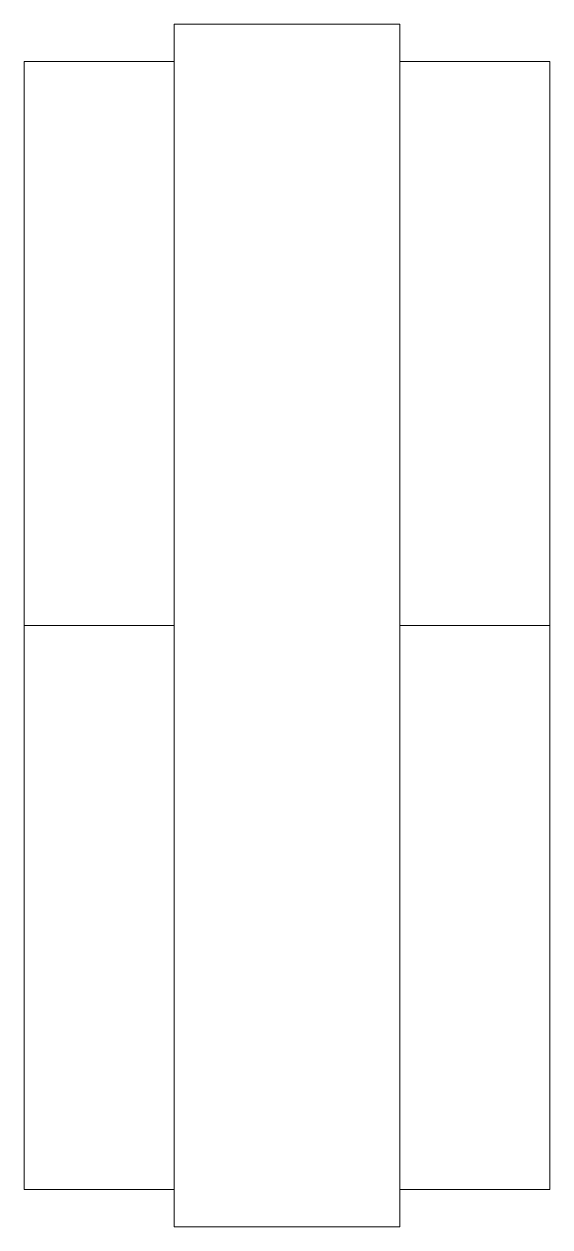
# Model space of a CAD drawing. Header units: inches. Extents: x -3354 to -3, y -8 to 1149.
# Drawn here: x -2875.1 to -2861.1, y -7.59 to 24.41 of the extents above; entities that cross this region are included whole.
import ezdxf

# ---------------------------------------------------------------- set-up
doc = ezdxf.new("R2010")
doc.units = ezdxf.units.IN
doc.header["$MEASUREMENT"] = 0
doc.layers.add('M-HVAC-DUCT', color=70, linetype='Continuous', lineweight=13)
doc.layers.add('M-HVAC-DUCT-CNTR', color=70, linetype='Continuous', lineweight=13)

# ---------------------------------------------------------------- blocks, each defined once
blk = doc.blocks.new('Control Damper - Motorized Damper-767207-01 - Lower Parking Level')
at = {"layer": 'M-HVAC-DUCT', "color": 6}
mesh = blk.add_polyface(dxfattribs=at)
corners = [(-3, 16, 7), (-3, -16, 7), (3, -16, 7), (3, 16, 7)]
mesh.append_faces([[corners[k] for k in face] for face in [(0, 1, 2, 3)]], dxfattribs={"color": 6})
mesh = blk.add_polyface(dxfattribs=at)
corners = [(3, -16, -7), (-3, -16, -7), (-3, 16, -7), (3, 16, -7)]
mesh.append_faces([[corners[k] for k in face] for face in [(0, 1, 2, 3)]], dxfattribs={"color": 6})
mesh = blk.add_polyface(dxfattribs=at)
corners = [(3, 16, 7), (3, 16, -7), (-3, 16, -7), (-3, 16, 7)]
mesh.append_faces([[corners[k] for k in face] for face in [(0, 1, 2, 3)]], dxfattribs={"color": 6})
mesh = blk.add_polyface(dxfattribs=at)
corners = [(-3, 16, 7), (-3, 16, -7), (-3, -16, -7), (-3, -16, 7)]
mesh.append_faces([[corners[k] for k in face] for face in [(0, 1, 2, 3)]], dxfattribs={"color": 6})
mesh = blk.add_polyface(dxfattribs=at)
corners = [(3, -16, 7), (3, -16, -7), (3, 16, -7), (3, 16, 7)]
mesh.append_faces([[corners[k] for k in face] for face in [(0, 1, 2, 3)]], dxfattribs={"color": 6})
mesh = blk.add_polyface(dxfattribs=at)
corners = [(-3, -16, 7), (-3, -16, -7), (3, -16, -7), (3, -16, 7)]
mesh.append_faces([[corners[k] for k in face] for face in [(0, 1, 2, 3)]], dxfattribs={"color": 6})

msp = doc.modelspace()

# ---------------------------------------------------------------- linework, layer by layer
at = {"layer": 'M-HVAC-DUCT-CNTR', "color": 8}
for p, q in [((-2871.103, 8.41, 464.75), (-2875.103, 8.41, 464.75)), ((-2861.103, 8.41, 464.75), (-2865.103, 8.41, 464.75))]:
    msp.add_line(p, q, dxfattribs=at)

# ---------------------------------------------------------------- block references
at = {"layer": 'M-HVAC-DUCT', "color": 6, "extrusion": (0, 0, -1), "rotation": 180}
msp.add_blockref('Control Damper - Motorized Damper-767207-01 - Lower Parking Level', (2868.103, 8.41, -464.75), dxfattribs=at)

# ---------------------------------------------------------------- meshes
at = {"layer": 'M-HVAC-DUCT', "color": 6}
mesh = msp.add_polyface(dxfattribs=at)
corners = [(-2875.103, -6.59, 470.75), (-2875.103, 23.41, 470.75), (-2875.103, 23.41, 458.75), (-2875.103, -6.59, 458.75)]
mesh.append_faces([[corners[k] for k in face] for face in [(0, 1, 2, 3)]], dxfattribs={"color": 6})
mesh = msp.add_polyface(dxfattribs=at)
corners = [(-2871.103, -6.59, 458.75), (-2875.103, -6.59, 458.75), (-2875.103, 23.41, 458.75), (-2871.103, 23.41, 458.75)]
mesh.append_faces([[corners[k] for k in face] for face in [(0, 1, 2, 3)]], dxfattribs={"color": 6})
mesh = msp.add_polyface(dxfattribs=at)
corners = [(-2871.103, 23.41, 458.75), (-2875.103, 23.41, 458.75), (-2875.103, 23.41, 470.75), (-2871.103, 23.41, 470.75)]
mesh.append_faces([[corners[k] for k in face] for face in [(0, 1, 2, 3)]], dxfattribs={"color": 6})
mesh = msp.add_polyface(dxfattribs=at)
corners = [(-2871.103, 23.41, 470.75), (-2875.103, 23.41, 470.75), (-2875.103, -6.59, 470.75), (-2871.103, -6.59, 470.75)]
mesh.append_faces([[corners[k] for k in face] for face in [(0, 1, 2, 3)]], dxfattribs={"color": 6})
mesh = msp.add_polyface(dxfattribs=at)
corners = [(-2871.103, 23.41, 458.75), (-2871.103, 23.41, 470.75), (-2871.103, -6.59, 470.75), (-2871.103, -6.59, 458.75)]
mesh.append_faces([[corners[k] for k in face] for face in [(0, 1, 2, 3)]], dxfattribs={"color": 6})
mesh = msp.add_polyface(dxfattribs=at)
corners = [(-2865.103, -6.59, 470.75), (-2865.103, 23.41, 470.75), (-2865.103, 23.41, 458.75), (-2865.103, -6.59, 458.75)]
mesh.append_faces([[corners[k] for k in face] for face in [(0, 1, 2, 3)]], dxfattribs={"color": 6})
mesh = msp.add_polyface(dxfattribs=at)
corners = [(-2861.103, -6.59, 458.75), (-2865.103, -6.59, 458.75), (-2865.103, 23.41, 458.75), (-2861.103, 23.41, 458.75)]
mesh.append_faces([[corners[k] for k in face] for face in [(0, 1, 2, 3)]], dxfattribs={"color": 6})
mesh = msp.add_polyface(dxfattribs=at)
corners = [(-2861.103, 23.41, 458.75), (-2865.103, 23.41, 458.75), (-2865.103, 23.41, 470.75), (-2861.103, 23.41, 470.75)]
mesh.append_faces([[corners[k] for k in face] for face in [(0, 1, 2, 3)]], dxfattribs={"color": 6})
mesh = msp.add_polyface(dxfattribs=at)
corners = [(-2861.103, 23.41, 470.75), (-2865.103, 23.41, 470.75), (-2865.103, -6.59, 470.75), (-2861.103, -6.59, 470.75)]
mesh.append_faces([[corners[k] for k in face] for face in [(0, 1, 2, 3)]], dxfattribs={"color": 6})
mesh = msp.add_polyface(dxfattribs=at)
corners = [(-2861.103, 23.41, 458.75), (-2861.103, 23.41, 470.75), (-2861.103, -6.59, 470.75), (-2861.103, -6.59, 458.75)]
mesh.append_faces([[corners[k] for k in face] for face in [(0, 1, 2, 3)]], dxfattribs={"color": 6})
mesh = msp.add_polyface(dxfattribs=at)
corners = [(-2871.103, -6.59, 470.75), (-2875.103, -6.59, 470.75), (-2875.103, -6.59, 458.75), (-2871.103, -6.59, 458.75)]
mesh.append_faces([[corners[k] for k in face] for face in [(0, 1, 2, 3)]], dxfattribs={"color": 6})
mesh = msp.add_polyface(dxfattribs=at)
corners = [(-2861.103, -6.59, 470.75), (-2865.103, -6.59, 470.75), (-2865.103, -6.59, 458.75), (-2861.103, -6.59, 458.75)]
mesh.append_faces([[corners[k] for k in face] for face in [(0, 1, 2, 3)]], dxfattribs={"color": 6})

doc.saveas('drawing.dxf')
